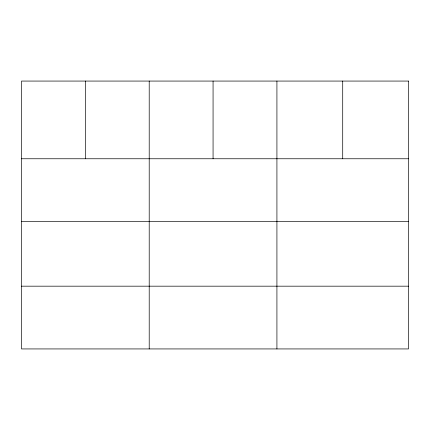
<?xml version="1.0" encoding="UTF-8"?>
<svg xmlns="http://www.w3.org/2000/svg" width="430" height="430" viewBox="0 0 430 430"><rect width="100%" height="100%" fill="white"/><g stroke="black" fill="none" stroke-linecap="round" stroke-linejoin="round"><path stroke-width="0.64" d="M21.5 158.761L408.5 158.761M21.5 221.52L408.5 221.52M21.5 286.176L408.5 286.176M342.71 81.066L342.71 158.761M276.92 81.066L276.92 348.934M213.065 81.066L213.065 158.761M149.21 81.066L149.21 348.934M85.355 81.066L85.355 158.761M408.5 81.066L21.5 81.066L21.5 348.934L408.5 348.934L408.5 81.066"/></g></svg>
